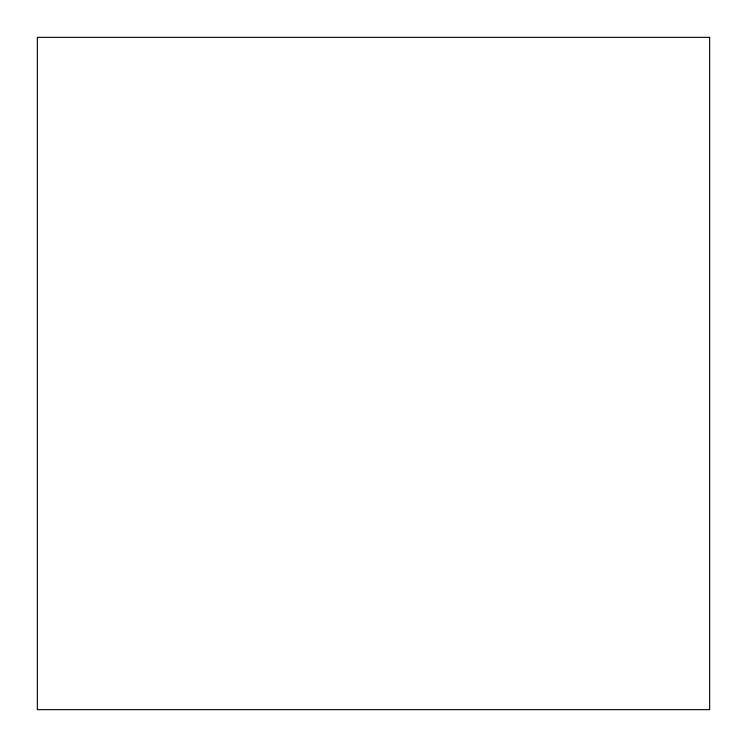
<?xml version="1.0" encoding="UTF-8"?>
<svg xmlns="http://www.w3.org/2000/svg" width="747" height="747" viewBox="0 0 747 747"><rect width="100%" height="100%" fill="white"/><g stroke="black" fill="none" stroke-linecap="round" stroke-linejoin="round"><path stroke-width="1.12" d="M709.65 37.35L37.35 37.35L37.35 709.65L709.65 709.65L709.65 37.35"/></g></svg>
